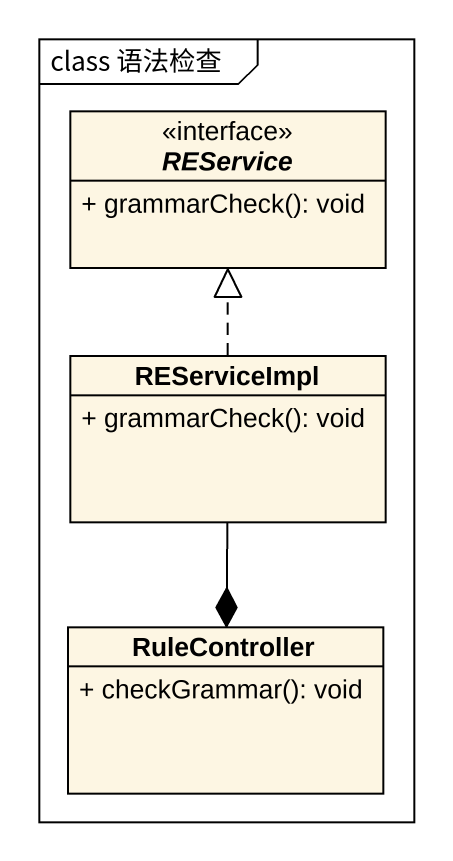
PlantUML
@startuml
mainframe class 语法检查
hide circle
hide empty members
skinparam classAttributeIconSize 0
interface REService <<interface>> {
  + grammarCheck(): void
}
class REServiceImpl {
  + grammarCheck(): void
}
class RuleController {
  + checkGrammar(): void
}
REServiceImpl .up.|> REService
REServiceImpl --* RuleController
@enduml
